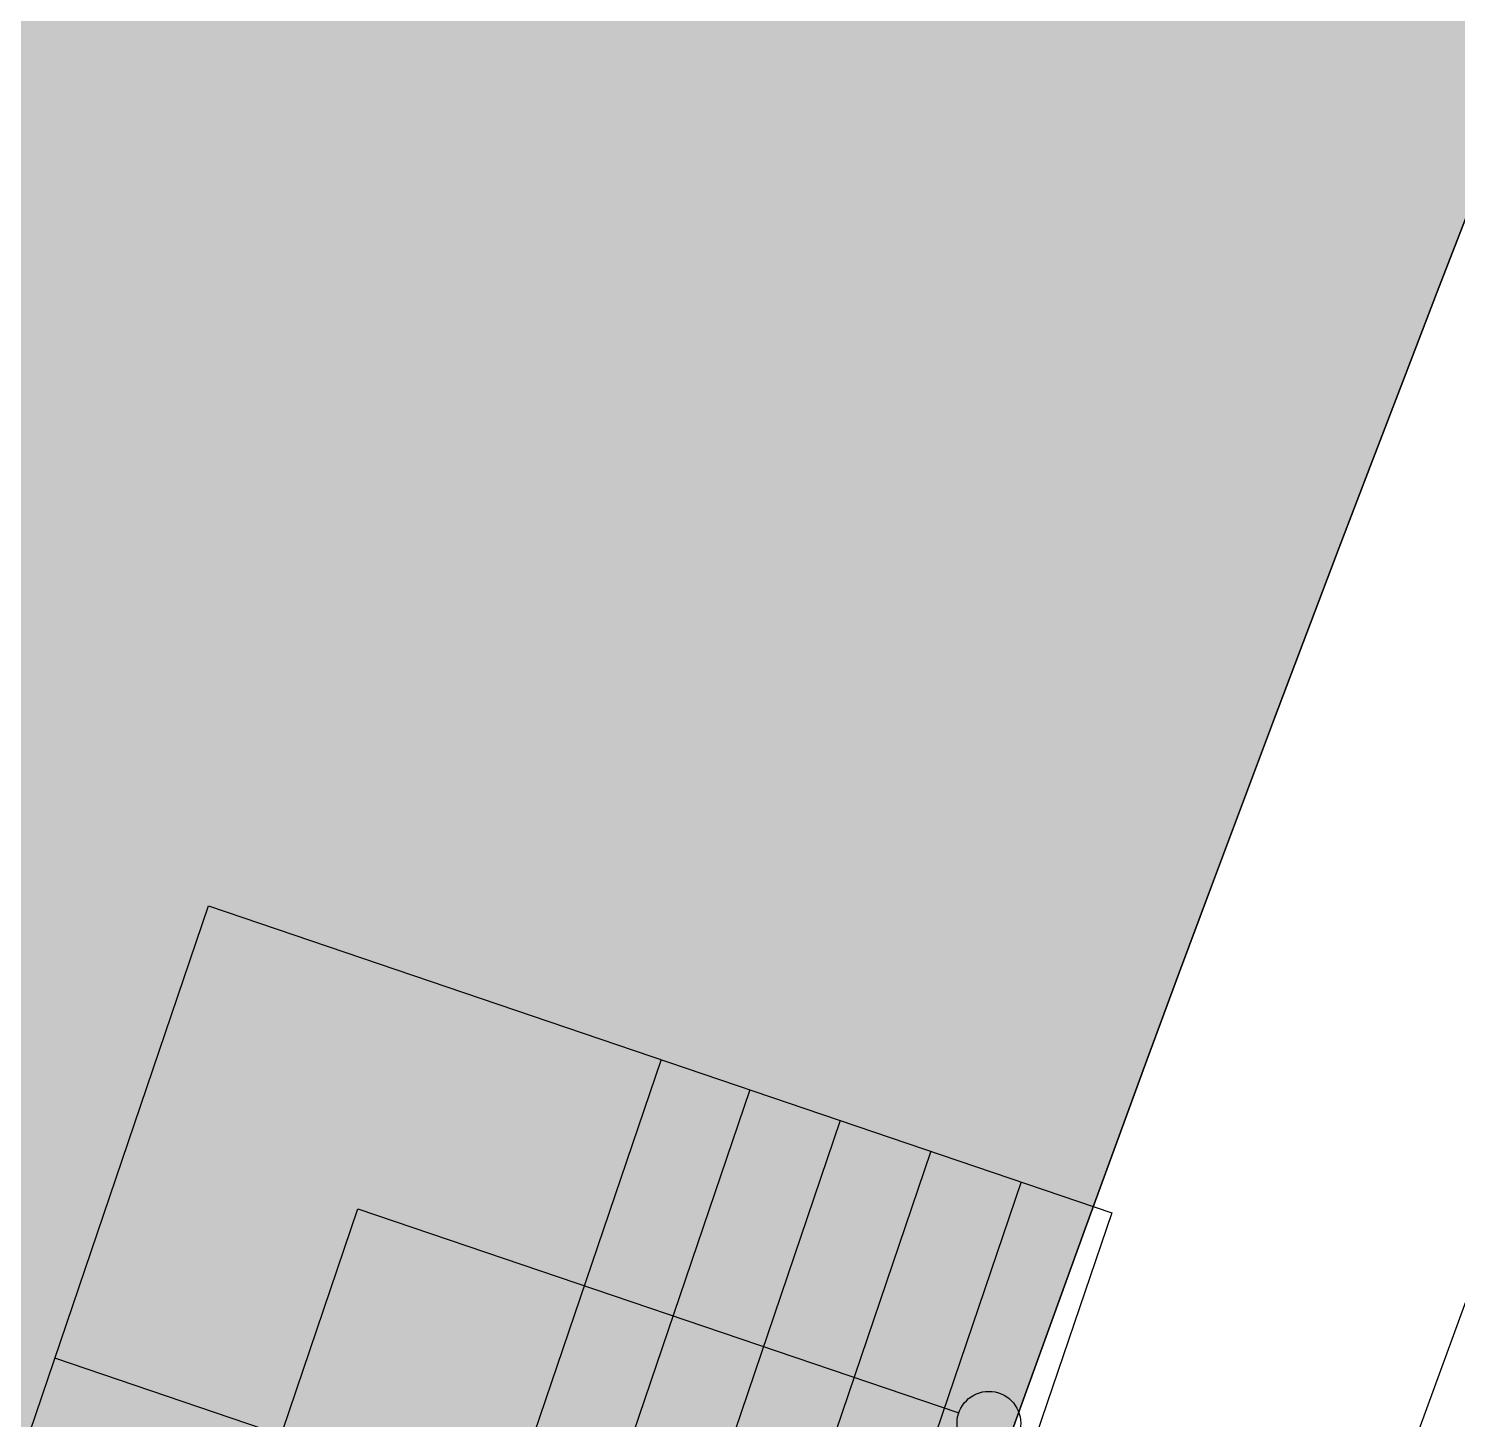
# Model space of a CAD drawing. Header units: millimetres. Extents: x -4 to 161, y -89 to 328.
# Drawn here: x 27.658 to 32.143, y 38.438 to 42.805 of the extents above; entities that cross this region are included whole.
import ezdxf

# ---------------------------------------------------------------- set-up
doc = ezdxf.new("R2010")
doc.units = ezdxf.units.MM
for name, color, linetype in [('ESCALERA', 8, 'Continuous'), ('Grama Zoysa', 84, 'Continuous'), ('PISO', 8, 'Continuous')]:
    doc.layers.add(name, color=color, linetype=linetype)

# ---------------------------------------------------------------- blocks, each defined once
blk = doc.blocks.new('ecaleras3')
at = {"layer": 'ESCALERA'}
blk.add_circle((349.1129558151698, 3690.254969293467), 0.1, dxfattribs=at)
at = {"layer": 'PISO'}
for p, q in [((354.6064032211492, 3694.790108775367), (351.3059059658231, 3688.298623411561)), ((353.5979397445906, 3694.461473085597), (350.9772702761355, 3689.307086888067)), ((348.6369511595852, 3689.655612993849), (349.316778946399, 3690.992712160058)), ((348.9043709928292, 3689.519647436485), (349.584198779643, 3690.856746602693)), ((349.1717908260733, 3689.383681879121), (349.8516186128871, 3690.72078104533)), ((349.4392106593173, 3689.247716321757), (350.1190384461311, 3690.584815487966)), ((349.7066304925614, 3689.111750764393), (350.3864582793752, 3690.448849930602)), ((349.968806799634, 3688.978451198365), (350.6486345864478, 3690.315550364573)), ((350.6486345864478, 3690.315550364573), (351.9857337526467, 3689.63572257774)), ((350.9772702761355, 3689.307086888067), (349.2020957595838, 3690.209647441012)), ((351.3059059658231, 3688.298623411561), (348.6369511595852, 3689.655612993849))]:
    blk.add_line(p, q, dxfattribs=at)

msp = doc.modelspace()

# ---------------------------------------------------------------- hatches: boundary and pattern name
at = {"layer": 'Grama Zoysa'}
h = msp.add_hatch(dxfattribs=at)
h.set_pattern_fill('AR-CONC', color=256, scale=0.011)
h.set_pattern_definition([(49.99999999999999, (1343.080654041705, -3656.026084972169), (2.004031358956044, -0.1753299409279339), [0.20955, -2.30505]), (355, (1343.080654041705, -3656.026084972169), (-0.3876776356746627, 2.101625297629386), [0.16764, -1.84404642587]), (100.4514447, (1343.247656118705, -3656.040695760669), (1.616353717993886, 1.926295271034146), [0.1780900968, -1.958992690599999]), (46.18420000000002, (1343.080654041705, -3655.46728497217), (2.981869449813429, -0.4624656072599986), [0.3143249999999993, -3.457574999999995]), (96.63555760999992, (1343.329142941705, -3655.50582347217), (2.611445474566533, 2.721687370574937), [0.26713525454, -2.93849168976]), (351.1841511700001, (1343.080654041705, -3655.46728497217), (2.611445474714747, 2.721687370440859), [0.25145963777, -2.76605705112]), (21, (1343.360054041706, -3655.606984972169), (1.667758303960457, -1.124917180057964), [0.20955, -2.30505]), (326.0000000000001, (1343.360054041706, -3655.606984972169), (0.6798223118241178, 2.026067627345512), [0.16764, -1.84404]), (71.45144499999999, (1343.499033900305, -3655.70072807107), (2.347580612065877, 0.9011504577449576), [0.1780900968, -1.9589893136]), (37.50000000000001, (1343.080654041705, -3656.026084972169), (0.03397463575650998, 0.9301054276046842), [0, -1.821688, 0, -1.87198, 0, -1.851025]), (7.499999999999999, (1343.080654041705, -3656.026084972169), (0.7350162876133631, 1.101986322999315), [0, -1.067308, 0, -1.779778, 0, -0.705485]), (327.5, (1342.457592041706, -3656.026084972169), (1.491496546835585, -0.06301618391940787), [0, -0.6985, 0, -2.17932, 0, -2.89179]), (317.5, (1342.178192041705, -3656.026084972169), (1.629420995246198, 0.2796914013666633), [0, -0.9080499999999999, 0, -1.447292, 0, -2.05359])])
edge = h.paths.add_edge_path()
edge.add_line((30.54998056659133, 56.53001073932865), (20.57505774190304, 25.55684067450557))
edge.add_arc((42.30607124041612, 18.55835837203961), 22.83014897477646, 162.148823359984, 211.9677609143426)
edge.add_arc((177.9446517925908, -14.50695129119311), 156.4195598854403, 145.3703400093071, 172.29260377344, ccw=False)
edge.add_arc((-104.864127558782, 216.9797698762136), 209.955009195958, 310.16322118146655, 317.220040981666, ccw=False)

# ---------------------------------------------------------------- linework, layer by layer
msp.add_lwpolyline([(30.54998056659133, 56.53001073932865), (20.57505774190304, 25.55684067450557, 0.2208659446579239), (22.93820257551488, 6.47111858829976, -0.118013873575855), (49.23602047797158, 74.38155718921871, -0.03080091976099943), (30.54998056659224, 56.5300107393291, 0.4587471940637197)], format="xyb", dxfattribs=at)
at = {"layer": 'PISO'}
for radius, start, end in [(155.2195598854441, 138.5052572290532, 172.5644344484147), (156.4195598854441, 145.370340009319, 172.2926037734447)]:
    msp.add_arc((177.9446517925944, -14.50695129119504), radius, start, end, dxfattribs=at)

# ---------------------------------------------------------------- block references
at = {"rotation": 188.1800608538627}
msp.add_blockref('ecaleras3', (-148.8324394195115, 3740.809092086087), dxfattribs=at)

doc.saveas('drawing.dxf')
